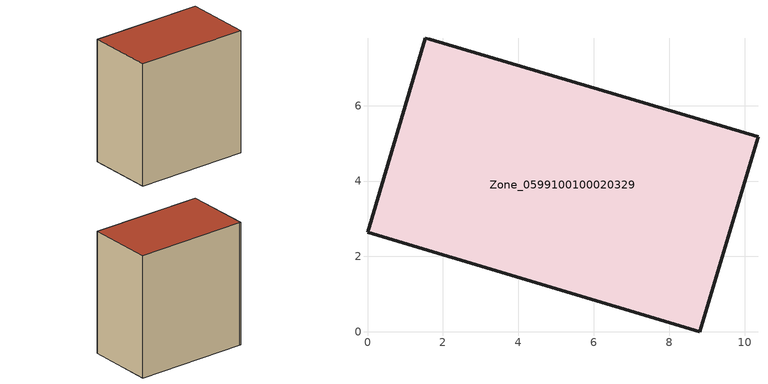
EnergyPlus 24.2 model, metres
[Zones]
Zone_0599100100020329
 floor ground (C_G): 0,2.64 1.54,7.79 1.65,7.75 10.36,5.17 8.81,0 z3.13
 wall outside (C_F): 8.81,0 10.36,5.17 1.65,7.75 1.54,7.79 0,2.64 8.81,0 z3.13:13.12
 roof outside (C_R): 1.54,7.79 0,2.64 8.81,0 10.36,5.17 1.65,7.75 z13.12
[BUILDING]
Pand.0599100100020329: North Axis=0; Terrain=City; Loads Convergence Tolerance Value=0.04; Temperature Convergence Tolerance Value=0.4; Solar Distribution=FullExterior; Maximum Number of Warmup Days=25; Minimum Number of Warmup Days=1
[Site:Location]
Rotterdam.The.Hague.AP_ZH_NLD Design_Conditions: Latitude=51.96; Longitude=4.45; Time Zone=1; Elevation=-4.5
[SITE:GROUNDTEMPERATURE:BUILDINGSURFACE]
18, 18, 18, 18, 18, 18, 18, 18, 18, 18, 18, 18
[MATERIAL] Thermal Absorptance=0.9; Solar Absorptance=0.7; Visible Absorptance=0.7
Name | Roughness | Thickness | Conductivity | Density | Specific Heat
G.TI.2015-2018 | MediumSmooth | 0.15 | 0.0428571 | 540 | 1210
F.TI.2015-2018 | Rough | 0.3 | 0.0666667 | 1920 | 840
R.TI.2015-2018 | MediumRough | 0.2 | 0.0333333 | 1500 | 1000
[CONSTRUCTION]
C_G: G.TI.2015-2018
C_F: F.TI.2015-2018
C_R: R.TI.2015-2018
[ZONE]
Zone_0599100100020329: Type=1; Multiplier=1; Ceiling Height=Autocalculate; Volume=Autocalculate; Floor Area=autocalculate; Part of Total Floor Area=Yes
[ZONEINFILTRATION:DESIGNFLOWRATE]
Infil_Zone_0599100100020329: Zone or ZoneList or Space or SpaceList=Zone_0599100100020329; Schedule=AlwaysOn; Design Flow Rate Calculation Method=Flow/Area; Flow Rate per Floor Area=0.0015; Constant Term Coefficient=1; Temperature Term Coefficient=0; Velocity Term Coefficient=0; Velocity Squared Term Coefficient=0
[HVACTEMPLATE:ZONE:IDEALLOADSAIRSYSTEM]
Zone_0599100100020329: Maximum Heating Supply Air Temperature=50; Minimum Cooling Supply Air Temperature=13; Maximum Heating Supply Air Humidity Ratio=0.0156; Minimum Cooling Supply Air Humidity Ratio=0.0077; Heating Limit=NoLimit; Cooling Limit=NoLimit; Dehumidification Control Type=ConstantSensibleHeatRatio; Cooling Sensible Heat Ratio=0.7; Dehumidification Setpoint=60; Humidification Control Type=None; Humidification Setpoint=30; Outdoor Air Method=None; Outdoor Air Flow Rate per Person=0.00944; Outdoor Air Flow Rate per Zone Floor Area=0; Outdoor Air Flow Rate per Zone=0; Demand Controlled Ventilation Type=None; Outdoor Air Economizer Type=NoEconomizer; Heat Recovery Type=None; Sensible Heat Recovery Effectiveness=0.7; Latent Heat Recovery Effectiveness=0.65
[ZONECONTROL:THERMOSTAT]
ThermostatControl_Zone_0599100100020329: Zone or ZoneList=Zone_0599100100020329; Control Type Schedule=DualSetpointControlType; Control 1=Thermostat_Zone_0599100100020329; Temperature Difference Between Cutout And Setpoint=0
[THERMOSTATSETPOINT:DUALSETPOINT]
Thermostat_Zone_0599100100020329: Heating Setpoint Temperature Schedule=HeatingSetpoint_Zone_0599100100020329; Cooling Setpoint Temperature Schedule=CoolingSetpoint_Zone_0599100100020329
[SCHEDULE:COMPACT]
HeatingSetpoint_Zone_0599100100020329: Through: 12/31, For: AllDays, Until: 24:00, 21
CoolingSetpoint_Zone_0599100100020329: Through: 12/31, For: AllDays, Until: 24:00, 24
DualSetpointControlType: Through: 12/31, For: AllDays, Until: 24:00, 4
AlwaysOn: Through: 12/31, For: AllDays, Until: 24:00, 1
